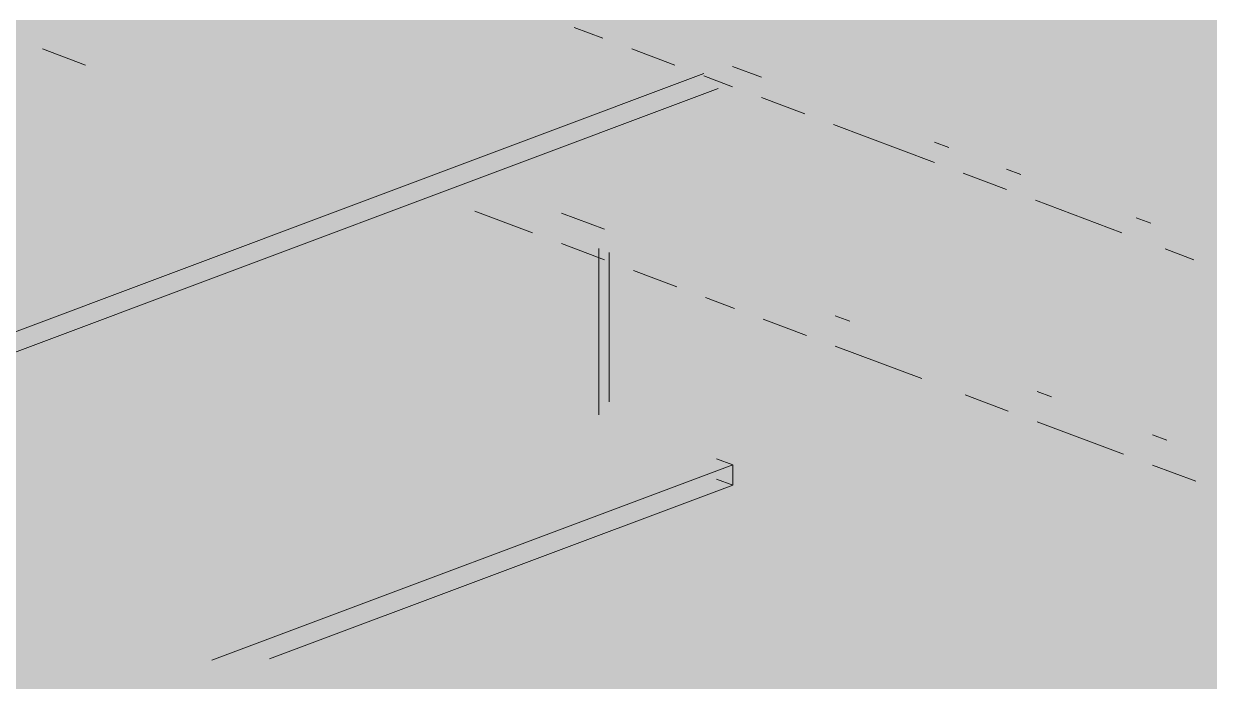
# Model space of a CAD drawing. Header units: millimetres. Extents: x 5 to 1315, y 5 to 292.
# Drawn here: x 1078.55 to 1083.66, y 105.89 to 108.73 of the extents above; entities that cross this region are included whole.
import ezdxf

# ---------------------------------------------------------------- set-up
doc = ezdxf.new("R2010")
doc.units = ezdxf.units.MM
doc.layers.add('EXISTING', color=7, linetype='Continuous')
doc.layers.add('IMAGES', color=7, linetype='Continuous')

# ---------------------------------------------------------------- blocks, each defined once
blk = doc.blocks.new('SHEET_03')
at = {"layer": 'EXISTING', "color": 250, "lineweight": 9}
for p, q in [((181.047, 108.6651), (180.9227, 108.7117)), ((178.8162, 108.5486), (178.6297, 108.6185)), ((181.3579, 108.5486), (181.1714, 108.6185)), ((177.1141, 106.8764), (181.482, 108.5126)), ((181.6066, 108.4555), (181.4823, 108.502)), ((181.6066, 108.5429), (181.731, 108.4963)), ((177.2389, 106.8357), (181.5444, 108.4485)), ((181.9175, 108.339), (181.731, 108.4089)), ((182.4771, 108.1294), (182.0419, 108.2924)), ((182.4771, 108.2168), (182.5393, 108.1935)), ((182.788, 108.1003), (182.8502, 108.077)), ((182.788, 108.0129), (182.6015, 108.0828)), ((183.2854, 107.8266), (182.9124, 107.9663)), ((180.7437, 107.8265), (180.495, 107.9197)), ((180.8681, 107.911), (181.0546, 107.8412)), ((183.3476, 107.8907), (183.4098, 107.8674)), ((181.0546, 107.7101), (180.8681, 107.7799)), ((181.0291, 107.0422), (181.0291, 107.7579)), ((181.0735, 107.7413), (181.0735, 107.0971)), ((183.5963, 107.7101), (183.472, 107.7567)), ((181.3655, 107.5936), (181.1789, 107.6635)), ((181.6142, 107.5004), (181.4898, 107.547)), ((181.9251, 107.384), (181.7385, 107.4538)), ((182.0494, 107.4685), (182.1116, 107.4452)), ((182.4225, 107.1976), (182.0494, 107.3374)), ((182.7956, 107.0579), (182.609, 107.1278)), ((182.9199, 107.1424), (182.9821, 107.1191)), ((183.293, 106.8715), (182.9199, 107.0113)), ((183.4173, 106.9561), (183.4795, 106.9328)), ((179.3604, 105.9843), (181.6068, 106.8258)), ((181.5373, 106.8518), (181.6068, 106.8258)), ((181.6068, 106.8258), (181.6068, 106.7384)), ((183.6039, 106.7551), (183.4173, 106.825)), ((181.6068, 106.7384), (181.5373, 106.7644)), ((179.61, 105.9904), (181.6068, 106.7384))]:
    blk.add_line(p, q, dxfattribs=at)
at = {"layer": 'IMAGES', "color": 7}
for points in [[(178.4348, 108.5714), (178.6062, 108.5714), (178.4348, 108.7429), (178.6062, 108.7429)], [(178.6062, 108.5714), (179.1203, 108.5714), (178.6062, 108.7429), (179.1203, 108.7429)], [(179.1203, 108.5714), (179.2916, 108.5714), (179.1203, 108.7429), (179.2916, 108.7429)], [(179.2916, 108.5714), (180.1485, 108.5714), (179.2916, 108.7429), (180.1485, 108.7429)], [(180.1485, 108.5714), (180.4912, 108.5714), (180.1485, 108.7429), (180.4912, 108.7429)], [(180.4912, 108.5714), (180.6625, 108.5714), (180.4912, 108.7429), (180.6625, 108.7429)], [(180.6625, 108.5714), (180.8339, 108.5714), (180.6625, 108.7429), (180.8339, 108.7429)], [(180.8339, 108.5714), (181.348, 108.5714), (180.8339, 108.7429), (181.348, 108.7429)], [(181.348, 108.5714), (181.6907, 108.5714), (181.348, 108.7429), (181.6907, 108.7429)], [(181.6907, 108.5714), (181.8621, 108.5714), (181.6907, 108.7429), (181.8621, 108.7429)], [(181.8621, 108.5714), (182.2048, 108.5714), (181.8621, 108.7429), (182.2048, 108.7429)], [(182.2048, 108.5714), (183.5757, 108.5714), (182.2048, 108.7429), (183.5757, 108.7429)], [(183.5757, 108.5714), (183.9184, 108.5714), (183.5757, 108.7429), (183.9184, 108.7429)], [(178.2635, 108.4), (178.6062, 108.4), (178.2635, 108.5714), (178.6062, 108.5714)], [(178.6062, 108.4), (178.7776, 108.4), (178.6062, 108.5714), (178.7776, 108.5714)], [(178.7776, 108.4), (178.9489, 108.4), (178.7776, 108.5714), (178.9489, 108.5714)], [(178.9489, 108.4), (179.1203, 108.4), (178.9489, 108.5714), (179.1203, 108.5714)], [(179.1203, 108.4), (179.2916, 108.4), (179.1203, 108.5714), (179.2916, 108.5714)], [(179.2916, 108.4), (179.463, 108.4), (179.2916, 108.5714), (179.463, 108.5714)], [(179.463, 108.4), (180.4912, 108.4), (179.463, 108.5714), (180.4912, 108.5714)], [(180.4912, 108.4), (180.6625, 108.4), (180.4912, 108.5714), (180.6625, 108.5714)], [(180.6625, 108.4), (180.8339, 108.4), (180.6625, 108.5714), (180.8339, 108.5714)], [(180.8339, 108.4), (181.0053, 108.4), (180.8339, 108.5714), (181.0053, 108.5714)], [(181.0053, 108.4), (181.1766, 108.4), (181.0053, 108.5714), (181.1766, 108.5714)], [(181.1766, 108.4), (181.5194, 108.4), (181.1766, 108.5714), (181.5194, 108.5714)], [(181.5194, 108.4), (181.6907, 108.4), (181.5194, 108.5714), (181.6907, 108.5714)], [(181.6907, 108.4), (181.8621, 108.4), (181.6907, 108.5714), (181.8621, 108.5714)], [(181.8621, 108.4), (182.0335, 108.4), (181.8621, 108.5714), (182.0335, 108.5714)], [(182.0335, 108.4), (182.3762, 108.4), (182.0335, 108.5714), (182.3762, 108.5714)], [(182.3762, 108.4), (182.5475, 108.4), (182.3762, 108.5714), (182.5475, 108.5714)], [(182.5475, 108.4), (182.7189, 108.4), (182.5475, 108.5714), (182.7189, 108.5714)], [(182.7189, 108.4), (183.233, 108.4), (182.7189, 108.5714), (183.233, 108.5714)], [(183.233, 108.4), (183.4044, 108.4), (183.233, 108.5714), (183.4044, 108.5714)], [(183.4044, 108.4), (184.0898, 108.4), (183.4044, 108.5714), (184.0898, 108.5714)], [(178.4348, 108.2286), (178.6062, 108.2286), (178.4348, 108.4), (178.6062, 108.4)], [(178.6062, 108.2286), (178.7776, 108.2286), (178.6062, 108.4), (178.7776, 108.4)], [(178.7776, 108.2286), (179.1203, 108.2286), (178.7776, 108.4), (179.1203, 108.4)], [(179.1203, 108.2286), (180.3198, 108.2286), (179.1203, 108.4), (180.3198, 108.4)], [(180.3198, 108.2286), (180.4912, 108.2286), (180.3198, 108.4), (180.4912, 108.4)], [(180.4912, 108.2286), (180.6625, 108.2286), (180.4912, 108.4), (180.6625, 108.4)], [(180.6625, 108.2286), (180.8339, 108.2286), (180.6625, 108.4), (180.8339, 108.4)], [(180.8339, 108.2286), (181.0053, 108.2286), (180.8339, 108.4), (181.0053, 108.4)], [(181.0053, 108.2286), (181.5194, 108.2286), (181.0053, 108.4), (181.5194, 108.4)], [(181.5194, 108.2286), (181.6907, 108.2286), (181.5194, 108.4), (181.6907, 108.4)], [(181.6907, 108.2286), (182.0335, 108.2286), (181.6907, 108.4), (182.0335, 108.4)], [(182.0335, 108.2286), (182.3762, 108.2286), (182.0335, 108.4), (182.3762, 108.4)], [(182.3762, 108.2286), (182.5475, 108.2286), (182.3762, 108.4), (182.5475, 108.4)], [(182.5475, 108.2286), (182.8903, 108.2286), (182.5475, 108.4), (182.8903, 108.4)], [(182.8903, 108.0571), (183.0616, 108.0571), (182.8903, 108.4), (183.0616, 108.4)], [(183.0616, 108.2286), (183.233, 108.2286), (183.0616, 108.4), (183.233, 108.4)], [(183.233, 108.2286), (183.4044, 108.2286), (183.233, 108.4), (183.4044, 108.4)], [(183.4044, 108.2286), (184.6039, 108.2286), (183.4044, 108.4), (184.6039, 108.4)], [(178.4348, 108.0571), (178.6062, 108.0571), (178.4348, 108.2286), (178.6062, 108.2286)], [(178.6062, 108.0571), (178.7776, 108.0571), (178.6062, 108.2286), (178.7776, 108.2286)], [(178.7776, 108.0571), (178.9489, 108.0571), (178.7776, 108.2286), (178.9489, 108.2286)], [(178.9489, 108.0571), (179.1203, 108.0571), (178.9489, 108.2286), (179.1203, 108.2286)], [(179.1203, 108.0571), (179.8057, 108.0571), (179.1203, 108.2286), (179.8057, 108.2286)], [(179.8057, 108.0571), (180.3198, 108.0571), (179.8057, 108.2286), (180.3198, 108.2286)], [(180.3198, 108.0571), (180.4912, 108.0571), (180.3198, 108.2286), (180.4912, 108.2286)], [(180.4912, 108.0571), (180.6625, 108.0571), (180.4912, 108.2286), (180.6625, 108.2286)], [(180.6625, 108.0571), (180.8339, 108.0571), (180.6625, 108.2286), (180.8339, 108.2286)], [(180.8339, 108.0571), (181.0053, 108.0571), (180.8339, 108.2286), (181.0053, 108.2286)], [(181.0053, 108.0571), (181.1766, 108.0571), (181.0053, 108.2286), (181.1766, 108.2286)], [(181.1766, 108.0571), (181.348, 108.0571), (181.1766, 108.2286), (181.348, 108.2286)], [(181.348, 108.0571), (181.5194, 108.0571), (181.348, 108.2286), (181.5194, 108.2286)], [(181.5194, 108.0571), (181.6907, 108.0571), (181.5194, 108.2286), (181.6907, 108.2286)], [(181.6907, 108.0571), (181.8621, 108.0571), (181.6907, 108.2286), (181.8621, 108.2286)], [(181.8621, 108.0571), (182.0335, 108.0571), (181.8621, 108.2286), (182.0335, 108.2286)], [(182.0335, 108.0571), (182.2048, 108.0571), (182.0335, 108.2286), (182.2048, 108.2286)], [(182.2048, 108.0571), (182.3762, 108.0571), (182.2048, 108.2286), (182.3762, 108.2286)], [(182.3762, 108.0571), (182.5475, 108.0571), (182.3762, 108.2286), (182.5475, 108.2286)], [(182.5475, 108.0571), (182.7189, 108.0571), (182.5475, 108.2286), (182.7189, 108.2286)], [(182.7189, 108.0571), (182.8903, 108.0571), (182.7189, 108.2286), (182.8903, 108.2286)], [(183.0616, 108.0571), (183.233, 108.0571), (183.0616, 108.2286), (183.233, 108.2286)], [(183.233, 108.0571), (183.4044, 108.0571), (183.233, 108.2286), (183.4044, 108.2286)], [(183.4044, 108.0571), (183.5757, 108.0571), (183.4044, 108.2286), (183.5757, 108.2286)], [(183.5757, 108.0571), (183.7471, 108.0571), (183.5757, 108.2286), (183.7471, 108.2286)], [(178.4348, 107.8857), (178.6062, 107.8857), (178.4348, 108.0571), (178.6062, 108.0571)], [(178.6062, 107.8857), (179.2916, 107.8857), (178.6062, 108.0571), (179.2916, 108.0571)], [(179.2916, 107.8857), (179.6344, 107.8857), (179.2916, 108.0571), (179.6344, 108.0571)], [(179.6344, 107.8857), (179.8057, 107.8857), (179.6344, 108.0571), (179.8057, 108.0571)], [(179.8057, 107.8857), (179.9771, 107.8857), (179.8057, 108.0571), (179.9771, 108.0571)], [(179.9771, 107.8857), (180.1485, 107.8857), (179.9771, 108.0571), (180.1485, 108.0571)], [(180.1485, 107.8857), (180.6625, 107.8857), (180.1485, 108.0571), (180.6625, 108.0571)], [(180.6625, 107.8857), (180.8339, 107.8857), (180.6625, 108.0571), (180.8339, 108.0571)], [(180.8339, 107.8857), (181.0053, 107.8857), (180.8339, 108.0571), (181.0053, 108.0571)], [(181.0053, 107.8857), (181.1766, 107.8857), (181.0053, 108.0571), (181.1766, 108.0571)], [(181.1766, 107.8857), (181.348, 107.8857), (181.1766, 108.0571), (181.348, 108.0571)], [(181.348, 107.7143), (181.6907, 107.7143), (181.348, 108.0571), (181.6907, 108.0571)], [(181.6907, 107.7143), (181.8621, 107.7143), (181.6907, 108.0571), (181.8621, 108.0571)], [(181.8621, 107.8857), (182.0335, 107.8857), (181.8621, 108.0571), (182.0335, 108.0571)], [(182.0335, 107.8857), (182.2048, 107.8857), (182.0335, 108.0571), (182.2048, 108.0571)], [(182.2048, 107.8857), (182.3762, 107.8857), (182.2048, 108.0571), (182.3762, 108.0571)], [(182.3762, 107.8857), (182.5475, 107.8857), (182.3762, 108.0571), (182.5475, 108.0571)], [(182.5475, 107.8857), (182.7189, 107.8857), (182.5475, 108.0571), (182.7189, 108.0571)], [(182.7189, 107.8857), (182.8903, 107.8857), (182.7189, 108.0571), (182.8903, 108.0571)], [(182.8903, 107.8857), (183.0616, 107.8857), (182.8903, 108.0571), (183.0616, 108.0571)], [(183.0616, 107.8857), (183.233, 107.8857), (183.0616, 108.0571), (183.233, 108.0571)], [(183.233, 107.8857), (183.4044, 107.8857), (183.233, 108.0571), (183.4044, 108.0571)], [(183.4044, 107.8857), (183.5757, 107.8857), (183.4044, 108.0571), (183.5757, 108.0571)], [(183.5757, 107.8857), (183.7471, 107.8857), (183.5757, 108.0571), (183.7471, 108.0571)], [(178.0921, 107.7143), (178.9489, 107.7143), (178.0921, 107.8857), (178.9489, 107.8857)], [(178.9489, 107.7143), (179.1203, 107.7143), (178.9489, 107.8857), (179.1203, 107.8857)], [(179.1203, 107.7143), (179.2916, 107.7143), (179.1203, 107.8857), (179.2916, 107.8857)], [(179.2916, 107.7143), (179.463, 107.7143), (179.2916, 107.8857), (179.463, 107.8857)], [(179.463, 107.7143), (179.6344, 107.7143), (179.463, 107.8857), (179.6344, 107.8857)], [(179.6344, 107.5429), (179.8057, 107.5429), (179.6344, 107.8857), (179.8057, 107.8857)], [(179.8057, 107.7143), (180.1485, 107.7143), (179.8057, 107.8857), (180.1485, 107.8857)], [(180.1485, 107.7143), (180.3198, 107.7143), (180.1485, 107.8857), (180.3198, 107.8857)], [(180.3198, 107.7143), (180.4912, 107.7143), (180.3198, 107.8857), (180.4912, 107.8857)], [(180.4912, 107.7143), (180.6625, 107.7143), (180.4912, 107.8857), (180.6625, 107.8857)], [(180.6625, 107.7143), (180.8339, 107.7143), (180.6625, 107.8857), (180.8339, 107.8857)], [(180.8339, 107.7143), (181.0053, 107.7143), (180.8339, 107.8857), (181.0053, 107.8857)], [(181.0053, 107.0286), (181.1766, 107.0286), (181.0053, 107.8857), (181.1766, 107.8857)], [(181.1766, 107.7143), (181.348, 107.7143), (181.1766, 107.8857), (181.348, 107.8857)], [(181.8621, 107.7143), (182.0335, 107.7143), (181.8621, 107.8857), (182.0335, 107.8857)], [(182.0335, 107.7143), (182.2048, 107.7143), (182.0335, 107.8857), (182.2048, 107.8857)], [(182.2048, 107.7143), (182.5475, 107.7143), (182.2048, 107.8857), (182.5475, 107.8857)], [(182.5475, 107.7143), (182.8903, 107.7143), (182.5475, 107.8857), (182.8903, 107.8857)], [(182.8903, 107.7143), (183.0616, 107.7143), (182.8903, 107.8857), (183.0616, 107.8857)], [(183.0616, 107.7143), (183.233, 107.7143), (183.0616, 107.8857), (183.233, 107.8857)], [(183.233, 107.7143), (183.4044, 107.7143), (183.233, 107.8857), (183.4044, 107.8857)], [(183.4044, 107.7143), (183.5757, 107.7143), (183.4044, 107.8857), (183.5757, 107.8857)], [(183.5757, 107.7143), (183.7471, 107.7143), (183.5757, 107.8857), (183.7471, 107.8857)], [(178.4348, 107.5429), (178.9489, 107.5429), (178.4348, 107.7143), (178.9489, 107.7143)], [(178.9489, 107.5429), (179.1203, 107.5429), (178.9489, 107.7143), (179.1203, 107.7143)], [(179.1203, 107.3714), (179.2916, 107.3714), (179.1203, 107.7143), (179.2916, 107.7143)], [(179.2916, 107.5429), (179.463, 107.5429), (179.2916, 107.7143), (179.463, 107.7143)], [(179.463, 107.5429), (179.6344, 107.5429), (179.463, 107.7143), (179.6344, 107.7143)], [(179.8057, 107.5429), (179.9771, 107.5429), (179.8057, 107.7143), (179.9771, 107.7143)], [(179.9771, 107.5429), (180.4912, 107.5429), (179.9771, 107.7143), (180.4912, 107.7143)], [(180.4912, 107.5429), (180.6625, 107.5429), (180.4912, 107.7143), (180.6625, 107.7143)], [(180.6625, 107.5429), (180.8339, 107.5429), (180.6625, 107.7143), (180.8339, 107.7143)], [(180.8339, 107.5429), (181.0053, 107.5429), (180.8339, 107.7143), (181.0053, 107.7143)], [(181.1766, 107.5429), (181.348, 107.5429), (181.1766, 107.7143), (181.348, 107.7143)], [(181.348, 107.5429), (181.6907, 107.5429), (181.348, 107.7143), (181.6907, 107.7143)], [(181.6907, 107.5429), (182.3762, 107.5429), (181.6907, 107.7143), (182.3762, 107.7143)], [(182.3762, 107.5429), (182.7189, 107.5429), (182.3762, 107.7143), (182.7189, 107.7143)], [(182.7189, 107.5429), (182.8903, 107.5429), (182.7189, 107.7143), (182.8903, 107.7143)], [(182.8903, 107.5429), (183.233, 107.5429), (182.8903, 107.7143), (183.233, 107.7143)], [(183.233, 107.5429), (183.4044, 107.5429), (183.233, 107.7143), (183.4044, 107.7143)], [(183.4044, 107.5429), (183.5757, 107.5429), (183.4044, 107.7143), (183.5757, 107.7143)], [(183.5757, 107.5429), (183.7471, 107.5429), (183.5757, 107.7143), (183.7471, 107.7143)], [(178.4348, 107.3714), (178.6062, 107.3714), (178.4348, 107.5429), (178.6062, 107.5429)], [(178.6062, 107.3714), (178.7776, 107.3714), (178.6062, 107.5429), (178.7776, 107.5429)], [(178.7776, 107.3714), (179.1203, 107.3714), (178.7776, 107.5429), (179.1203, 107.5429)], [(179.2916, 107.3714), (179.6344, 107.3714), (179.2916, 107.5429), (179.6344, 107.5429)], [(179.6344, 107.3714), (179.9771, 107.3714), (179.6344, 107.5429), (179.9771, 107.5429)], [(179.9771, 107.3714), (180.8339, 107.3714), (179.9771, 107.5429), (180.8339, 107.5429)], [(180.8339, 107.0286), (181.0053, 107.0286), (180.8339, 107.5429), (181.0053, 107.5429)], [(181.1766, 107.3714), (181.348, 107.3714), (181.1766, 107.5429), (181.348, 107.5429)], [(181.348, 107.3714), (181.5194, 107.3714), (181.348, 107.5429), (181.5194, 107.5429)], [(181.5194, 107.3714), (181.6907, 107.3714), (181.5194, 107.5429), (181.6907, 107.5429)], [(181.6907, 107.3714), (181.8621, 107.3714), (181.6907, 107.5429), (181.8621, 107.5429)], [(181.8621, 107.3714), (182.0335, 107.3714), (181.8621, 107.5429), (182.0335, 107.5429)], [(182.0335, 107.3714), (182.2048, 107.3714), (182.0335, 107.5429), (182.2048, 107.5429)], [(182.2048, 107.3714), (182.3762, 107.3714), (182.2048, 107.5429), (182.3762, 107.5429)], [(182.3762, 107.3714), (182.5475, 107.3714), (182.3762, 107.5429), (182.5475, 107.5429)], [(182.5475, 107.3714), (183.0616, 107.3714), (182.5475, 107.5429), (183.0616, 107.5429)], [(183.0616, 107.2), (183.233, 107.2), (183.0616, 107.5429), (183.233, 107.5429)], [(183.233, 107.3714), (183.4044, 107.3714), (183.233, 107.5429), (183.4044, 107.5429)], [(183.4044, 107.3714), (183.5757, 107.3714), (183.4044, 107.5429), (183.5757, 107.5429)], [(183.5757, 107.2), (183.7471, 107.2), (183.5757, 107.5429), (183.7471, 107.5429)], [(178.4348, 107.2), (178.6062, 107.2), (178.4348, 107.3714), (178.6062, 107.3714)], [(178.6062, 107.2), (178.7776, 107.2), (178.6062, 107.3714), (178.7776, 107.3714)], [(178.7776, 107.2), (178.9489, 107.2), (178.7776, 107.3714), (178.9489, 107.3714)], [(178.9489, 107.2), (179.6344, 107.2), (178.9489, 107.3714), (179.6344, 107.3714)], [(179.6344, 107.2), (180.8339, 107.2), (179.6344, 107.3714), (180.8339, 107.3714)], [(181.1766, 107.2), (181.8621, 107.2), (181.1766, 107.3714), (181.8621, 107.3714)], [(181.8621, 107.2), (182.3762, 107.2), (181.8621, 107.3714), (182.3762, 107.3714)], [(182.3762, 107.2), (182.5475, 107.2), (182.3762, 107.3714), (182.5475, 107.3714)], [(182.5475, 107.2), (182.7189, 107.2), (182.5475, 107.3714), (182.7189, 107.3714)], [(182.7189, 107.2), (183.0616, 107.2), (182.7189, 107.3714), (183.0616, 107.3714)], [(183.233, 107.2), (183.5757, 107.2), (183.233, 107.3714), (183.5757, 107.3714)], [(178.4348, 107.0286), (178.6062, 107.0286), (178.4348, 107.2), (178.6062, 107.2)], [(178.6062, 107.0286), (178.7776, 107.0286), (178.6062, 107.2), (178.7776, 107.2)], [(178.7776, 107.0286), (178.9489, 107.0286), (178.7776, 107.2), (178.9489, 107.2)], [(178.9489, 107.0286), (180.8339, 107.0286), (178.9489, 107.2), (180.8339, 107.2)], [(181.1766, 107.0286), (181.5194, 107.0286), (181.1766, 107.2), (181.5194, 107.2)], [(181.5194, 107.0286), (181.6907, 107.0286), (181.5194, 107.2), (181.6907, 107.2)], [(181.6907, 107.0286), (181.8621, 107.0286), (181.6907, 107.2), (181.8621, 107.2)], [(181.8621, 107.0286), (182.2048, 107.0286), (181.8621, 107.2), (182.2048, 107.2)], [(182.2048, 107.0286), (182.3762, 107.0286), (182.2048, 107.2), (182.3762, 107.2)], [(182.3762, 107.0286), (182.5475, 107.0286), (182.3762, 107.2), (182.5475, 107.2)], [(182.5475, 107.0286), (182.8903, 107.0286), (182.5475, 107.2), (182.8903, 107.2)], [(182.8903, 107.0286), (183.0616, 107.0286), (182.8903, 107.2), (183.0616, 107.2)], [(183.0616, 107.0286), (183.233, 107.0286), (183.0616, 107.2), (183.233, 107.2)], [(183.233, 107.0286), (183.4044, 107.0286), (183.233, 107.2), (183.4044, 107.2)], [(183.4044, 107.0286), (183.7471, 107.0286), (183.4044, 107.2), (183.7471, 107.2)], [(178.4348, 106.8571), (180.3198, 106.8571), (178.4348, 107.0286), (180.3198, 107.0286)], [(180.3198, 106.8571), (180.6625, 106.8571), (180.3198, 107.0286), (180.6625, 107.0286)], [(180.6625, 106.8571), (180.8339, 106.8571), (180.6625, 107.0286), (180.8339, 107.0286)], [(180.8339, 106.8571), (181.0053, 106.8571), (180.8339, 107.0286), (181.0053, 107.0286)], [(181.0053, 106.8571), (181.1766, 106.8571), (181.0053, 107.0286), (181.1766, 107.0286)], [(181.1766, 106.8571), (181.348, 106.8571), (181.1766, 107.0286), (181.348, 107.0286)], [(181.348, 106.8571), (181.5194, 106.8571), (181.348, 107.0286), (181.5194, 107.0286)], [(181.5194, 106.8571), (181.6907, 106.8571), (181.5194, 107.0286), (181.6907, 107.0286)], [(181.6907, 106.8571), (181.8621, 106.8571), (181.6907, 107.0286), (181.8621, 107.0286)], [(181.8621, 106.8571), (182.3762, 106.8571), (181.8621, 107.0286), (182.3762, 107.0286)], [(182.3762, 106.8571), (182.7189, 106.8571), (182.3762, 107.0286), (182.7189, 107.0286)], [(182.7189, 106.8571), (182.8903, 106.8571), (182.7189, 107.0286), (182.8903, 107.0286)], [(182.8903, 106.8571), (183.0616, 106.8571), (182.8903, 107.0286), (183.0616, 107.0286)], [(183.0616, 106.8571), (183.233, 106.8571), (183.0616, 107.0286), (183.233, 107.0286)], [(183.233, 106.8571), (183.4044, 106.8571), (183.233, 107.0286), (183.4044, 107.0286)], [(183.4044, 106.8571), (183.5757, 106.8571), (183.4044, 107.0286), (183.5757, 107.0286)], [(183.5757, 106.8571), (183.7471, 106.8571), (183.5757, 107.0286), (183.7471, 107.0286)], [(178.2635, 106.6857), (179.6344, 106.6857), (178.2635, 106.8571), (179.6344, 106.8571)], [(179.6344, 106.6857), (179.8057, 106.6857), (179.6344, 106.8571), (179.8057, 106.8571)], [(179.8057, 106.6857), (179.9771, 106.6857), (179.8057, 106.8571), (179.9771, 106.8571)], [(179.9771, 106.6857), (180.1485, 106.6857), (179.9771, 106.8571), (180.1485, 106.8571)], [(180.1485, 106.6857), (180.3198, 106.6857), (180.1485, 106.8571), (180.3198, 106.8571)], [(180.3198, 106.6857), (180.4912, 106.6857), (180.3198, 106.8571), (180.4912, 106.8571)], [(180.4912, 106.6857), (180.8339, 106.6857), (180.4912, 106.8571), (180.8339, 106.8571)], [(180.8339, 106.6857), (181.0053, 106.6857), (180.8339, 106.8571), (181.0053, 106.8571)], [(181.0053, 106.6857), (181.348, 106.6857), (181.0053, 106.8571), (181.348, 106.8571)], [(181.348, 106.6857), (181.5194, 106.6857), (181.348, 106.8571), (181.5194, 106.8571)], [(181.5194, 106.6857), (181.6907, 106.6857), (181.5194, 106.8571), (181.6907, 106.8571)], [(181.6907, 106.6857), (181.8621, 106.6857), (181.6907, 106.8571), (181.8621, 106.8571)], [(181.8621, 106.6857), (182.7189, 106.6857), (181.8621, 106.8571), (182.7189, 106.8571)], [(182.7189, 106.6857), (183.0616, 106.6857), (182.7189, 106.8571), (183.0616, 106.8571)], [(183.0616, 106.6857), (183.233, 106.6857), (183.0616, 106.8571), (183.233, 106.8571)], [(183.233, 106.6857), (183.4044, 106.6857), (183.233, 106.8571), (183.4044, 106.8571)], [(183.4044, 106.6857), (183.5757, 106.6857), (183.4044, 106.8571), (183.5757, 106.8571)], [(183.5757, 106.6857), (183.7471, 106.6857), (183.5757, 106.8571), (183.7471, 106.8571)], [(178.0921, 106.5143), (179.2916, 106.5143), (178.0921, 106.6857), (179.2916, 106.6857)], [(179.2916, 106.5143), (179.6344, 106.5143), (179.2916, 106.6857), (179.6344, 106.6857)], [(179.6344, 106.3429), (179.8057, 106.3429), (179.6344, 106.6857), (179.8057, 106.6857)], [(179.8057, 106.5143), (179.9771, 106.5143), (179.8057, 106.6857), (179.9771, 106.6857)], [(179.9771, 106.5143), (180.3198, 106.5143), (179.9771, 106.6857), (180.3198, 106.6857)], [(180.3198, 106.3429), (180.4912, 106.3429), (180.3198, 106.6857), (180.4912, 106.6857)], [(180.4912, 106.5143), (180.6625, 106.5143), (180.4912, 106.6857), (180.6625, 106.6857)], [(180.6625, 106.5143), (180.8339, 106.5143), (180.6625, 106.6857), (180.8339, 106.6857)], [(180.8339, 106.5143), (181.0053, 106.5143), (180.8339, 106.6857), (181.0053, 106.6857)], [(181.0053, 106.5143), (181.1766, 106.5143), (181.0053, 106.6857), (181.1766, 106.6857)], [(181.1766, 106.5143), (181.348, 106.5143), (181.1766, 106.6857), (181.348, 106.6857)], [(181.348, 106.5143), (181.6907, 106.5143), (181.348, 106.6857), (181.6907, 106.6857)], [(181.6907, 106.5143), (183.233, 106.5143), (181.6907, 106.6857), (183.233, 106.6857)], [(183.233, 106.5143), (183.4044, 106.5143), (183.233, 106.6857), (183.4044, 106.6857)], [(183.4044, 106.5143), (183.5757, 106.5143), (183.4044, 106.6857), (183.5757, 106.6857)], [(183.5757, 106.5143), (183.7471, 106.5143), (183.5757, 106.6857), (183.7471, 106.6857)], [(178.4348, 106.3429), (178.6062, 106.3429), (178.4348, 106.5143), (178.6062, 106.5143)], [(178.6062, 106.3429), (178.9489, 106.3429), (178.6062, 106.5143), (178.9489, 106.5143)], [(178.9489, 106.3429), (179.1203, 106.3429), (178.9489, 106.5143), (179.1203, 106.5143)], [(179.1203, 106.3429), (179.2916, 106.3429), (179.1203, 106.5143), (179.2916, 106.5143)], [(179.2916, 106.3429), (179.6344, 106.3429), (179.2916, 106.5143), (179.6344, 106.5143)], [(179.8057, 106.3429), (179.9771, 106.3429), (179.8057, 106.5143), (179.9771, 106.5143)], [(179.9771, 106.3429), (180.1485, 106.3429), (179.9771, 106.5143), (180.1485, 106.5143)], [(180.1485, 106.3429), (180.3198, 106.3429), (180.1485, 106.5143), (180.3198, 106.5143)], [(180.4912, 106.3429), (180.6625, 106.3429), (180.4912, 106.5143), (180.6625, 106.5143)], [(180.6625, 106.3429), (180.8339, 106.3429), (180.6625, 106.5143), (180.8339, 106.5143)], [(180.8339, 106.3429), (181.0053, 106.3429), (180.8339, 106.5143), (181.0053, 106.5143)], [(181.0053, 106.3429), (181.348, 106.3429), (181.0053, 106.5143), (181.348, 106.5143)], [(181.348, 106.3429), (181.5194, 106.3429), (181.348, 106.5143), (181.5194, 106.5143)], [(181.5194, 106.3429), (181.6907, 106.3429), (181.5194, 106.5143), (181.6907, 106.5143)], [(181.6907, 106.3429), (183.5757, 106.3429), (181.6907, 106.5143), (183.5757, 106.5143)], [(183.5757, 106.3429), (183.7471, 106.3429), (183.5757, 106.5143), (183.7471, 106.5143)], [(178.4348, 106.1714), (178.9489, 106.1714), (178.4348, 106.3429), (178.9489, 106.3429)], [(178.9489, 106.1714), (179.1203, 106.1714), (178.9489, 106.3429), (179.1203, 106.3429)], [(179.1203, 106.1714), (179.2916, 106.1714), (179.1203, 106.3429), (179.2916, 106.3429)], [(179.2916, 106.1714), (179.463, 106.1714), (179.2916, 106.3429), (179.463, 106.3429)], [(179.463, 106.1714), (179.6344, 106.1714), (179.463, 106.3429), (179.6344, 106.3429)], [(179.6344, 106.1714), (179.8057, 106.1714), (179.6344, 106.3429), (179.8057, 106.3429)], [(179.8057, 106.1714), (179.9771, 106.1714), (179.8057, 106.3429), (179.9771, 106.3429)], [(179.9771, 106.1714), (180.1485, 106.1714), (179.9771, 106.3429), (180.1485, 106.3429)], [(180.1485, 106.1714), (180.4912, 106.1714), (180.1485, 106.3429), (180.4912, 106.3429)], [(180.4912, 106.1714), (180.6625, 106.1714), (180.4912, 106.3429), (180.6625, 106.3429)], [(180.6625, 106.1714), (180.8339, 106.1714), (180.6625, 106.3429), (180.8339, 106.3429)], [(180.8339, 106.1714), (181.1766, 106.1714), (180.8339, 106.3429), (181.1766, 106.3429)], [(181.1766, 106.1714), (181.348, 106.1714), (181.1766, 106.3429), (181.348, 106.3429)], [(181.348, 106.1714), (184.0898, 106.1714), (181.348, 106.3429), (184.0898, 106.3429)], [(178.4348, 106), (178.6062, 106), (178.4348, 106.1714), (178.6062, 106.1714)], [(178.6062, 106), (178.9489, 106), (178.6062, 106.1714), (178.9489, 106.1714)], [(178.9489, 106), (179.1203, 106), (178.9489, 106.1714), (179.1203, 106.1714)], [(179.1203, 106), (179.463, 106), (179.1203, 106.1714), (179.463, 106.1714)], [(179.463, 106), (179.6344, 106), (179.463, 106.1714), (179.6344, 106.1714)], [(179.6344, 106), (179.8057, 106), (179.6344, 106.1714), (179.8057, 106.1714)], [(179.8057, 106), (179.9771, 106), (179.8057, 106.1714), (179.9771, 106.1714)], [(179.9771, 106), (180.1485, 106), (179.9771, 106.1714), (180.1485, 106.1714)], [(180.1485, 106), (180.3198, 106), (180.1485, 106.1714), (180.3198, 106.1714)], [(180.3198, 106), (180.4912, 106), (180.3198, 106.1714), (180.4912, 106.1714)], [(180.4912, 106), (184.4325, 106), (180.4912, 106.1714), (184.4325, 106.1714)], [(178.0921, 105.8286), (178.6062, 105.8286), (178.0921, 106), (178.6062, 106)], [(178.6062, 105.8286), (179.1203, 105.8286), (178.6062, 106), (179.1203, 106)], [(179.1203, 105.8286), (179.2916, 105.8286), (179.1203, 106), (179.2916, 106)], [(179.2916, 105.8286), (179.463, 105.8286), (179.2916, 106), (179.463, 106)], [(179.463, 105.8286), (179.6344, 105.8286), (179.463, 106), (179.6344, 106)], [(179.6344, 105.8286), (179.8057, 105.8286), (179.6344, 106), (179.8057, 106)], [(179.8057, 105.8286), (180.3198, 105.8286), (179.8057, 106), (180.3198, 106)], [(180.3198, 105.8286), (184.9466, 105.8286), (180.3198, 106), (184.9466, 106)]]:
    blk.add_solid(points, dxfattribs=at)

msp = doc.modelspace()

# ---------------------------------------------------------------- block references
msp.add_blockref('SHEET_03', (900, 0))

doc.saveas('drawing.dxf')
